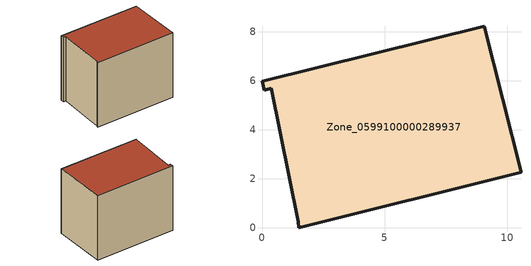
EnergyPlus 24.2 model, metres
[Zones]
Zone_0599100000289937
 floor ground (C_G): 1.5,0 1.47,0.25 0.38,5.69 0.09,5.62 0,5.98 9.07,8.24 10.56,2.27 z0
 wall outside (C_F): 1.5,0 10.56,2.27 9.07,8.24 0,5.98 0.09,5.62 0.38,5.69 1.47,0.25 1.5,0 z0:7.69
 roof outside (C_R): 1.47,0.25 1.5,0 10.56,2.27 9.07,8.24 0,5.98 0.09,5.62 0.38,5.69 z7.69
[BUILDING]
Pand.0599100000289937: North Axis=0; Terrain=City; Loads Convergence Tolerance Value=0.04; Temperature Convergence Tolerance Value=0.4; Solar Distribution=FullExterior; Maximum Number of Warmup Days=25; Minimum Number of Warmup Days=1
[Site:Location]
Rotterdam.The.Hague.AP_ZH_NLD Design_Conditions: Latitude=51.96; Longitude=4.45; Time Zone=1; Elevation=-4.5
[SITE:GROUNDTEMPERATURE:BUILDINGSURFACE]
18, 18, 18, 18, 18, 18, 18, 18, 18, 18, 18, 18
[MATERIAL] Thermal Absorptance=0.9; Solar Absorptance=0.7; Visible Absorptance=0.7
Name | Roughness | Thickness | Conductivity | Density | Specific Heat
G.TC.1965-1974 | MediumSmooth | 0.15 | 0.882353 | 540 | 1210
F.TC.1965-1974 | Rough | 0.3 | 0.697674 | 1920 | 840
R.TC.1965-1974 | MediumRough | 0.2 | 0.232558 | 1500 | 1000
[CONSTRUCTION]
C_G: G.TC.1965-1974
C_F: F.TC.1965-1974
C_R: R.TC.1965-1974
[ZONE]
Zone_0599100000289937: Type=1; Multiplier=1; Ceiling Height=Autocalculate; Volume=Autocalculate; Floor Area=autocalculate; Part of Total Floor Area=Yes
[ZONEINFILTRATION:DESIGNFLOWRATE]
Infil_Zone_0599100000289937: Zone or ZoneList or Space or SpaceList=Zone_0599100000289937; Schedule=AlwaysOn; Design Flow Rate Calculation Method=Flow/Area; Flow Rate per Floor Area=0.003; Constant Term Coefficient=1; Temperature Term Coefficient=0; Velocity Term Coefficient=0; Velocity Squared Term Coefficient=0
[HVACTEMPLATE:ZONE:IDEALLOADSAIRSYSTEM]
Zone_0599100000289937: Maximum Heating Supply Air Temperature=50; Minimum Cooling Supply Air Temperature=13; Maximum Heating Supply Air Humidity Ratio=0.0156; Minimum Cooling Supply Air Humidity Ratio=0.0077; Heating Limit=NoLimit; Cooling Limit=NoLimit; Dehumidification Control Type=ConstantSensibleHeatRatio; Cooling Sensible Heat Ratio=0.7; Dehumidification Setpoint=60; Humidification Control Type=None; Humidification Setpoint=30; Outdoor Air Method=None; Outdoor Air Flow Rate per Person=0.00944; Outdoor Air Flow Rate per Zone Floor Area=0; Outdoor Air Flow Rate per Zone=0; Demand Controlled Ventilation Type=None; Outdoor Air Economizer Type=NoEconomizer; Heat Recovery Type=None; Sensible Heat Recovery Effectiveness=0.7; Latent Heat Recovery Effectiveness=0.65
[ZONECONTROL:THERMOSTAT]
ThermostatControl_Zone_0599100000289937: Zone or ZoneList=Zone_0599100000289937; Control Type Schedule=DualSetpointControlType; Control 1=Thermostat_Zone_0599100000289937; Temperature Difference Between Cutout And Setpoint=0
[THERMOSTATSETPOINT:DUALSETPOINT]
Thermostat_Zone_0599100000289937: Heating Setpoint Temperature Schedule=HeatingSetpoint_Zone_0599100000289937; Cooling Setpoint Temperature Schedule=CoolingSetpoint_Zone_0599100000289937
[SCHEDULE:COMPACT]
HeatingSetpoint_Zone_0599100000289937: Through: 12/31, For: AllDays, Until: 24:00, 21
CoolingSetpoint_Zone_0599100000289937: Through: 12/31, For: AllDays, Until: 24:00, 24
DualSetpointControlType: Through: 12/31, For: AllDays, Until: 24:00, 4
AlwaysOn: Through: 12/31, For: AllDays, Until: 24:00, 1
